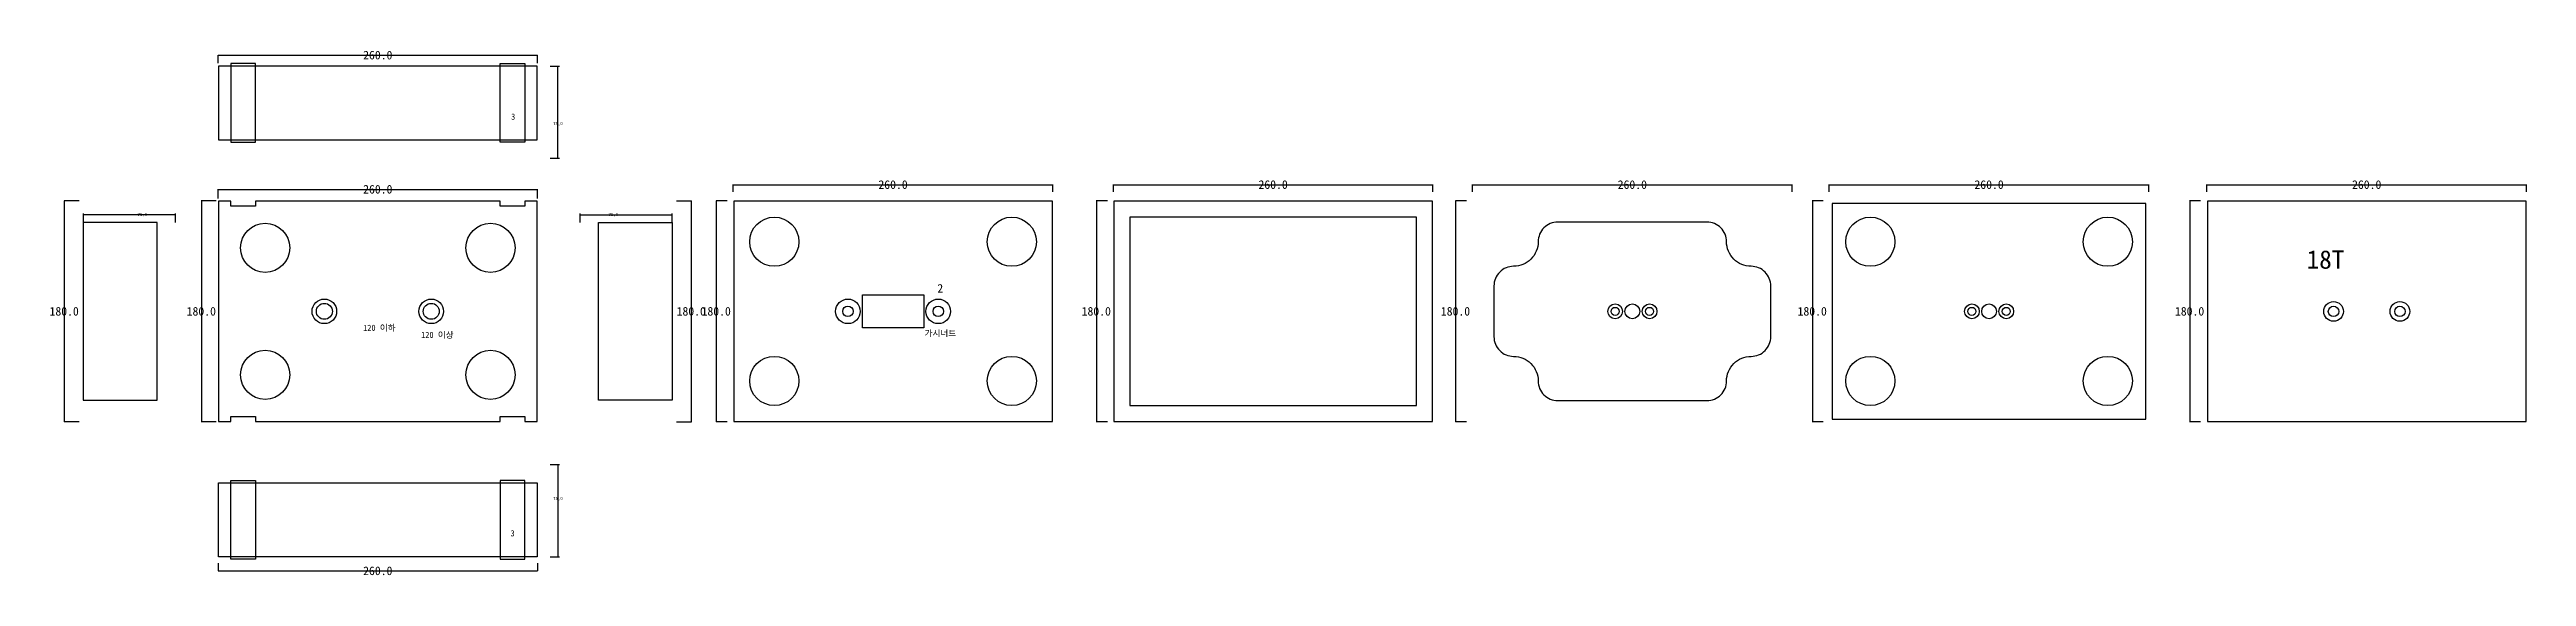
# Model space of a CAD drawing. Header units: millimetres. Extents: x 318 to 2334, y 121 to 550.
import ezdxf

# ---------------------------------------------------------------- set-up
doc = ezdxf.new("R2010")
doc.units = ezdxf.units.MM
for name, color, linetype in [('TEXT', 3, 'Continuous'), ('볼트 구멍', 7, 'Continuous'), ('치구', 7, 'Continuous'), ('치수', 7, 'Continuous')]:
    doc.layers.add(name, color=color, linetype=linetype)
doc.dimstyles.new('ISO-25', dxfattribs={"dimtxt": 2.5, "dimasz": 2.5, "dimexe": 1.25, "dimexo": 0.625, "dimtad": 1, "dimtxsty": 'Standard', "dimcen": 2.5, "dimadec": 0, "dimazin": 0, "dimtfac": 1, "dimtmove": 0, "dimatfit": 3, "dimfxl": 0, "dimarcsym": 0})
doc.dimstyles.get("Standard").update_dxf_attribs({"dimtxt": 7, "dimasz": 0.18, "dimexe": 0.18, "dimexo": 0.0625, "dimgap": 0.09, "dimtad": 0, "dimtih": 1, "dimtoh": 1, "dimdec": 1, "dimzin": 0, "dimdsep": 46, "dimtxsty": 'Standard', "dimcen": 0.09, "dimadec": 0, "dimazin": 0, "dimtfac": 1, "dimtdec": 1, "dimtofl": 0, "dimtmove": 0, "dimatfit": 3, "dimfxl": 0, "dimtolj": 1, "dimtzin": 0, "dimarcsym": 0})

# ---------------------------------------------------------------- blocks, each defined once
blk = doc.blocks.new('*D22')
at = {"color": 0, "lineweight": -2}
for p, q in [((725.9, 536.4), (733.5, 536.4)), ((732.2, 461.4), (732.2, 536.4)), ((725.9, 461.4), (733.5, 461.4))]:
    blk.add_line(p, q, dxfattribs=at)
for points in [[(732.2, 536.4), (732.6, 533.9), (731.8, 533.9)], [(732.2, 461.4), (731.8, 463.9), (732.6, 463.9)]]:
    blk.add_solid(points)
at = {"layer": 'Defpoints'}
for p in [(725.3, 536.4), (732.2, 536.4), (725.3, 461.4), (732.2, 461.4)]:
    blk.add_point(p, dxfattribs=at)
at = {"insert": (732.2, 489.3), "char_height": 2.5, "attachment_point": 5}
blk.add_mtext('75,0', dxfattribs=at)
blk = doc.blocks.new('*D23')
at = {"color": 0, "lineweight": -2}
for p, q in [((725.9, 212.1), (733.5, 212.1)), ((732.2, 212.1), (732.2, 137.1)), ((725.9, 137.1), (733.5, 137.1))]:
    blk.add_line(p, q, dxfattribs=at)
for points in [[(732.2, 212.1), (732.6, 209.6), (731.8, 209.6)], [(732.2, 137.1), (731.8, 139.6), (732.6, 139.6)]]:
    blk.add_solid(points)
at = {"layer": 'Defpoints'}
for p in [(725.3, 212.1), (732.2, 212.1), (725.3, 137.1), (732.2, 137.1)]:
    blk.add_point(p, dxfattribs=at)
at = {"insert": (732.2, 184.3), "char_height": 2.5, "attachment_point": 5}
blk.add_mtext('75,0', dxfattribs=at)
blk = doc.blocks.new('*D24')
at = {"color": 0, "lineweight": -2}
for p, q in [((455.6, 132), (455.6, 125.5)), ((455.6, 125.6), (715.6, 125.6)), ((715.6, 132), (715.6, 125.5))]:
    blk.add_line(p, q, dxfattribs=at)
for points in [[(455.6, 125.6), (455.8, 125.7), (455.8, 125.6)], [(715.6, 125.6), (715.4, 125.6), (715.4, 125.7)]]:
    blk.add_solid(points)
at = {"layer": 'Defpoints'}
for p in [(455.6, 132), (455.6, 125.6), (715.6, 132), (715.6, 125.6)]:
    blk.add_point(p, dxfattribs=at)
at = {"insert": (585.6, 125.6), "char_height": 7, "attachment_point": 5}
blk.add_mtext('260.0', dxfattribs=at)
blk = doc.blocks.new('*D25')
at = {"color": 0, "lineweight": -2}
for p, q in [((455.6, 428.7), (455.6, 436.2)), ((455.6, 436), (715.6, 436)), ((715.6, 428.7), (715.6, 436.2))]:
    blk.add_line(p, q, dxfattribs=at)
for points in [[(455.6, 436), (455.8, 436), (455.8, 436)], [(715.6, 436), (715.4, 436), (715.4, 436)]]:
    blk.add_solid(points)
at = {"layer": 'Defpoints'}
for p in [(455.6, 436), (455.6, 428.6), (715.6, 436), (715.6, 428.6)]:
    blk.add_point(p, dxfattribs=at)
at = {"insert": (585.6, 436.1), "char_height": 7, "attachment_point": 5}
blk.add_mtext('260.0', dxfattribs=at)
blk = doc.blocks.new('*D26')
at = {"color": 0, "lineweight": -2}
for p, q in [((454.1, 426.8), (441.9, 426.8)), ((442.1, 426.8), (442.1, 246.8)), ((454.1, 246.8), (441.9, 246.8))]:
    blk.add_line(p, q, dxfattribs=at)
for points in [[(442.1, 426.8), (442.1, 426.6), (442.1, 426.6)], [(442.1, 246.8), (442.1, 247), (442.1, 247)]]:
    blk.add_solid(points)
at = {"layer": 'Defpoints'}
for p in [(442.1, 426.8), (454.2, 426.8), (442.1, 246.8), (454.2, 246.8)]:
    blk.add_point(p, dxfattribs=at)
at = {"insert": (442, 336.8), "char_height": 7, "attachment_point": 5}
blk.add_mtext('180.0', dxfattribs=at)
blk = doc.blocks.new('*D27')
at = {"color": 0, "lineweight": -2}
for p, q in [((342.5, 426.8), (330.3, 426.8)), ((330.5, 426.8), (330.5, 246.8)), ((342.5, 246.8), (330.3, 246.8))]:
    blk.add_line(p, q, dxfattribs=at)
for points in [[(330.5, 426.8), (330.5, 426.6), (330.5, 426.6)], [(330.5, 246.8), (330.5, 247), (330.5, 247)]]:
    blk.add_solid(points)
at = {"layer": 'Defpoints'}
for p in [(330.5, 426.8), (342.6, 426.8), (330.5, 246.8), (342.6, 246.8)]:
    blk.add_point(p, dxfattribs=at)
at = {"insert": (330.4, 336.8), "char_height": 7, "attachment_point": 5}
blk.add_mtext('180.0', dxfattribs=at)
blk = doc.blocks.new('*D28')
at = {"color": 0, "lineweight": -2}
for p, q in [((346, 409.2), (346, 416.5)), ((421, 415.3), (346, 415.3)), ((421, 409.2), (421, 416.5))]:
    blk.add_line(p, q, dxfattribs=at)
for points in [[(346, 415.3), (348.5, 415.7), (348.5, 414.9)], [(421, 415.3), (418.5, 414.9), (418.5, 415.7)]]:
    blk.add_solid(points)
at = {"layer": 'Defpoints'}
for p in [(346, 415.3), (346, 408.6), (421, 415.3), (421, 408.6)]:
    blk.add_point(p, dxfattribs=at)
at = {"insert": (394, 415.3), "char_height": 2.5, "attachment_point": 5}
blk.add_mtext('75,0', dxfattribs=at)
blk = doc.blocks.new('*D29')
at = {"color": 0, "lineweight": -2}
for p, q in [((828.7, 426.8), (840.9, 426.8)), ((840.7, 426.8), (840.7, 246.8)), ((828.7, 246.8), (840.9, 246.8))]:
    blk.add_line(p, q, dxfattribs=at)
for points in [[(840.7, 426.8), (840.8, 426.6), (840.7, 426.6)], [(840.7, 246.8), (840.7, 247), (840.8, 247)]]:
    blk.add_solid(points)
at = {"layer": 'Defpoints'}
for p in [(828.7, 426.8), (840.7, 426.8), (828.7, 246.8), (840.7, 246.8)]:
    blk.add_point(p, dxfattribs=at)
at = {"insert": (840.7, 336.8), "char_height": 7, "attachment_point": 5}
blk.add_mtext('180.0', dxfattribs=at)
blk = doc.blocks.new('*D30')
at = {"color": 0, "lineweight": -2}
for p, q in [((870, 426.8), (861, 426.8)), ((861.1, 426.8), (861.1, 246.8)), ((870, 246.8), (861, 246.8))]:
    blk.add_line(p, q, dxfattribs=at)
for points in [[(861.1, 426.8), (861.2, 426.6), (861.1, 426.6)], [(861.1, 246.8), (861.1, 247), (861.2, 247)]]:
    blk.add_solid(points)
at = {"layer": 'Defpoints'}
for p in [(861.1, 426.8), (870, 426.8), (861.1, 246.8), (870, 246.8)]:
    blk.add_point(p, dxfattribs=at)
at = {"insert": (861, 336.8), "char_height": 7, "attachment_point": 5}
blk.add_mtext('180.0', dxfattribs=at)
blk = doc.blocks.new('*D31')
at = {"color": 0, "lineweight": -2}
for p, q in [((750.3, 409.2), (750.3, 416.5)), ((750.3, 415.3), (825.3, 415.3)), ((825.3, 409.2), (825.3, 416.5))]:
    blk.add_line(p, q, dxfattribs=at)
for points in [[(750.3, 415.3), (752.8, 415.7), (752.8, 414.9)], [(825.3, 415.3), (822.8, 414.9), (822.8, 415.7)]]:
    blk.add_solid(points)
at = {"layer": 'Defpoints'}
for p in [(750.3, 415.3), (750.3, 408.6), (825.3, 415.3), (825.3, 408.6)]:
    blk.add_point(p, dxfattribs=at)
at = {"insert": (777.3, 415.3), "char_height": 2.5, "attachment_point": 5}
blk.add_mtext('75,0', dxfattribs=at)
blk = doc.blocks.new('*D32')
at = {"color": 0, "lineweight": -2}
for p, q in [((874.9, 434), (874.9, 440)), ((874.9, 439.8), (1134.9, 439.8)), ((1134.9, 434), (1134.9, 440))]:
    blk.add_line(p, q, dxfattribs=at)
for points in [[(874.9, 439.8), (875.1, 439.8), (875.1, 439.8)], [(1134.9, 439.8), (1134.7, 439.8), (1134.7, 439.8)]]:
    blk.add_solid(points)
at = {"layer": 'Defpoints'}
for p in [(874.9, 439.8), (874.9, 433.9), (1134.9, 439.8), (1134.9, 433.9)]:
    blk.add_point(p, dxfattribs=at)
at = {"insert": (1004.9, 439.9), "char_height": 7, "attachment_point": 5}
blk.add_mtext('260.0', dxfattribs=at)
blk = doc.blocks.new('*D33')
at = {"color": 0, "lineweight": -2}
for p, q in [((455.6, 538.9), (455.6, 545.4)), ((455.6, 545.3), (715.6, 545.3)), ((715.6, 538.9), (715.6, 545.4))]:
    blk.add_line(p, q, dxfattribs=at)
for points in [[(455.6, 545.3), (455.8, 545.3), (455.8, 545.2)], [(715.6, 545.3), (715.4, 545.2), (715.4, 545.3)]]:
    blk.add_solid(points)
at = {"layer": 'Defpoints'}
for p in [(455.6, 545.3), (715.6, 545.3), (455.6, 538.9), (715.6, 538.9)]:
    blk.add_point(p, dxfattribs=at)
at = {"insert": (585.6, 545.3), "char_height": 7, "attachment_point": 5}
blk.add_mtext('260.0', dxfattribs=at)
blk = doc.blocks.new('*D34')
at = {"color": 0, "lineweight": -2}
for p, q in [((2074.1, 434), (2074.1, 440)), ((2074.1, 439.8), (2334.1, 439.8)), ((2334.1, 434), (2334.1, 440))]:
    blk.add_line(p, q, dxfattribs=at)
for points in [[(2074.1, 439.8), (2074.3, 439.8), (2074.3, 439.8)], [(2334.1, 439.8), (2333.9, 439.8), (2333.9, 439.8)]]:
    blk.add_solid(points)
at = {"layer": 'Defpoints'}
for p in [(2074.1, 439.8), (2074.1, 433.9), (2334.1, 439.8), (2334.1, 433.9)]:
    blk.add_point(p, dxfattribs=at)
at = {"insert": (2204.1, 439.9), "char_height": 7, "attachment_point": 5}
blk.add_mtext('260.0', dxfattribs=at)
blk = doc.blocks.new('*D35')
at = {"color": 0, "lineweight": -2}
for p, q in [((1476.5, 434), (1476.5, 440)), ((1476.5, 439.8), (1736.5, 439.8)), ((1736.5, 434), (1736.5, 440))]:
    blk.add_line(p, q, dxfattribs=at)
for points in [[(1476.5, 439.8), (1476.7, 439.8), (1476.7, 439.8)], [(1736.5, 439.8), (1736.3, 439.8), (1736.3, 439.8)]]:
    blk.add_solid(points)
at = {"layer": 'Defpoints'}
for p in [(1476.5, 439.8), (1476.5, 433.9), (1736.5, 439.8), (1736.5, 433.9)]:
    blk.add_point(p, dxfattribs=at)
at = {"insert": (1606.5, 439.9), "char_height": 7, "attachment_point": 5}
blk.add_mtext('260.0', dxfattribs=at)
blk = doc.blocks.new('*D36')
at = {"color": 0, "lineweight": -2}
for p, q in [((1471.6, 426.8), (1462.6, 426.8)), ((1462.7, 426.8), (1462.7, 246.8)), ((1471.6, 246.8), (1462.6, 246.8))]:
    blk.add_line(p, q, dxfattribs=at)
for points in [[(1462.7, 426.8), (1462.8, 426.6), (1462.7, 426.6)], [(1462.7, 246.8), (1462.7, 247), (1462.8, 247)]]:
    blk.add_solid(points)
at = {"layer": 'Defpoints'}
for p in [(1462.7, 426.8), (1471.6, 426.8), (1462.7, 246.8), (1471.6, 246.8)]:
    blk.add_point(p, dxfattribs=at)
at = {"insert": (1462.6, 336.8), "char_height": 7, "attachment_point": 5}
blk.add_mtext('180.0', dxfattribs=at)
blk = doc.blocks.new('*D37')
at = {"color": 0, "lineweight": -2}
for p, q in [((1179.3, 426.8), (1170.3, 426.8)), ((1170.4, 426.8), (1170.4, 246.8)), ((1179.3, 246.8), (1170.3, 246.8))]:
    blk.add_line(p, q, dxfattribs=at)
for points in [[(1170.4, 426.8), (1170.5, 426.6), (1170.4, 426.6)], [(1170.4, 246.8), (1170.4, 247), (1170.5, 247)]]:
    blk.add_solid(points)
at = {"layer": 'Defpoints'}
for p in [(1170.4, 426.8), (1179.3, 426.8), (1170.4, 246.8), (1179.3, 246.8)]:
    blk.add_point(p, dxfattribs=at)
at = {"insert": (1170.3, 336.8), "char_height": 7, "attachment_point": 5}
blk.add_mtext('180.0', dxfattribs=at)
blk = doc.blocks.new('*D38')
at = {"color": 0, "lineweight": -2}
for p, q in [((1184.2, 434), (1184.2, 440)), ((1184.2, 439.8), (1444.2, 439.8)), ((1444.2, 434), (1444.2, 440))]:
    blk.add_line(p, q, dxfattribs=at)
for points in [[(1184.2, 439.8), (1184.4, 439.8), (1184.4, 439.8)], [(1444.2, 439.8), (1444, 439.8), (1444, 439.8)]]:
    blk.add_solid(points)
at = {"layer": 'Defpoints'}
for p in [(1184.2, 439.8), (1184.2, 433.9), (1444.2, 439.8), (1444.2, 433.9)]:
    blk.add_point(p, dxfattribs=at)
at = {"insert": (1314.2, 439.9), "char_height": 7, "attachment_point": 5}
blk.add_mtext('260.0', dxfattribs=at)
blk = doc.blocks.new('*D39')
at = {"color": 0, "lineweight": -2}
for p, q in [((2068.9, 426.8), (2059.9, 426.8)), ((2060.1, 426.8), (2060.1, 246.8)), ((2068.9, 246.8), (2059.9, 246.8))]:
    blk.add_line(p, q, dxfattribs=at)
for points in [[(2060.1, 426.8), (2060.1, 426.6), (2060.1, 426.6)], [(2060.1, 246.8), (2060.1, 247), (2060.1, 247)]]:
    blk.add_solid(points)
at = {"layer": 'Defpoints'}
for p in [(2060.1, 426.8), (2069, 426.8), (2060.1, 246.8), (2069, 246.8)]:
    blk.add_point(p, dxfattribs=at)
at = {"insert": (2060, 336.8), "char_height": 7, "attachment_point": 5}
blk.add_mtext('180.0', dxfattribs=at)
blk = doc.blocks.new('*D40')
at = {"color": 0, "lineweight": -2}
for p, q in [((1761.9, 426.8), (1752.9, 426.8)), ((1753, 426.8), (1753, 246.8)), ((1761.9, 246.8), (1752.9, 246.8))]:
    blk.add_line(p, q, dxfattribs=at)
for points in [[(1753, 426.8), (1753.1, 426.6), (1753, 426.6)], [(1753, 246.8), (1753, 247), (1753.1, 247)]]:
    blk.add_solid(points)
at = {"layer": 'Defpoints'}
for p in [(1753, 426.8), (1761.9, 426.8), (1753, 246.8), (1761.9, 246.8)]:
    blk.add_point(p, dxfattribs=at)
at = {"insert": (1752.9, 336.8), "char_height": 7, "attachment_point": 5}
blk.add_mtext('180.0', dxfattribs=at)
blk = doc.blocks.new('*D41')
at = {"color": 0, "lineweight": -2}
for p, q in [((1766.8, 434), (1766.8, 440)), ((1766.8, 439.8), (2026.8, 439.8)), ((2026.8, 434), (2026.8, 440))]:
    blk.add_line(p, q, dxfattribs=at)
for points in [[(1766.8, 439.8), (1767, 439.8), (1767, 439.8)], [(2026.8, 439.8), (2026.6, 439.8), (2026.6, 439.8)]]:
    blk.add_solid(points)
at = {"layer": 'Defpoints'}
for p in [(1766.8, 439.8), (1766.8, 433.9), (2026.8, 439.8), (2026.8, 433.9)]:
    blk.add_point(p, dxfattribs=at)
at = {"insert": (1896.8, 439.9), "char_height": 7, "attachment_point": 5}
blk.add_mtext('260.0', dxfattribs=at)

msp = doc.modelspace()

# ---------------------------------------------------------------- linework, layer by layer
at = {"layer": '볼트 구멍', "color": 3}
msp.add_lwpolyline([(1029.93, 323.3), (979.93, 323.3), (979.93, 350.3), (1029.93, 350.3)], close=True, dxfattribs=at)
at = {"layer": '볼트 구멍', "color": 2}
for centre in [(542.13, 336.8), (629.13, 336.8)]:
    msp.add_circle(centre, 10, dxfattribs=at)
at = {"layer": '볼트 구멍', "color": 3}
for centre, radius in [((542.13, 336.8), 6.5), ((629.13, 336.8), 6.5), ((1606.53, 336.8), 6), ((1896.83, 336.8), 6), ((968.18, 336.8), 4.25), ((1041.68, 336.8), 4.25), ((1592.53, 336.8), 3.25), ((1620.53, 336.8), 3.25), ((1882.83, 336.8), 3.25), ((1910.83, 336.8), 3.25), ((2177.13, 336.73), 4.25), ((2231.13, 336.73), 4.25)]:
    msp.add_circle(centre, radius, dxfattribs=at)
at = {"layer": '볼트 구멍', "color": 1}
for centre in [(968.18, 336.8), (1041.68, 336.8)]:
    msp.add_circle(centre, 10, dxfattribs=at)
at = {"layer": '볼트 구멍', "color": 6}
for centre, radius in [((1592.53, 336.8), 6), ((1620.53, 336.8), 6), ((1882.83, 336.8), 6), ((1910.83, 336.8), 6), ((2177.13, 336.73), 8), ((2231.13, 336.73), 8)]:
    msp.add_circle(centre, radius, dxfattribs=at)
at = {"layer": '치구'}
for points in [[(455.98, 476.45), (715.28, 476.45), (715.28, 536.45), (455.98, 536.45)], [(455.98, 247.15), (465.98, 247.15), (465.98, 251.15), (485.98, 251.15), (485.98, 247.15), (685.28, 247.15), (685.28, 251.15), (705.28, 251.15), (705.28, 247.15), (715.28, 247.15), (715.28, 426.45), (705.28, 426.45), (705.28, 422.45), (685.28, 422.45), (685.28, 426.45), (485.98, 426.45), (485.98, 422.45), (465.98, 422.45), (465.98, 426.45), (455.98, 426.45)], [(875.28, 426.45), (875.28, 247.15), (1134.58, 247.15), (1134.58, 426.45)], [(1184.58, 426.45), (1184.58, 247.15), (1443.88, 247.15), (1443.88, 426.45)], [(1769.18, 424.45), (1769.18, 249.15), (2024.48, 249.15), (2024.48, 424.45)], [(2074.48, 426.45), (2074.48, 247.15), (2333.78, 247.15), (2333.78, 426.45)], [(405.98, 409.05), (345.98, 409.05), (345.98, 264.55), (405.98, 264.55)], [(765.28, 409.05), (825.28, 409.05), (825.28, 264.55), (765.28, 264.55)], [(1197.58, 413.45), (1197.58, 260.15), (1430.88, 260.15), (1430.88, 413.45)], [(455.98, 197.15), (715.28, 197.15), (715.28, 137.15), (455.98, 137.15)]]:
    msp.add_lwpolyline(points, close=True, dxfattribs=at)
at = {"layer": '치구', "color": 1}
for points in [[(465.98, 474.45), (485.98, 474.45), (485.98, 538.44), (465.98, 538.44)], [(705.28, 474.45), (685.28, 474.45), (685.28, 538.44), (705.28, 538.44)], [(465.98, 199.15), (485.98, 199.15), (485.98, 135.15), (465.98, 135.15)], [(705.28, 199.15), (685.28, 199.15), (685.28, 135.15), (705.28, 135.15)]]:
    msp.add_lwpolyline(points, close=True, dxfattribs=at)
at = {"layer": '치구'}
msp.add_lwpolyline([(1493.88, 316.15, 0.4142136), (1509.88, 300.15, -0.4142136), (1529.88, 280.15, 0.4142136), (1545.88, 264.15), (1667.18, 264.15, 0.4142136), (1683.18, 280.15, -0.4142136), (1703.18, 300.15, 0.4142136), (1719.18, 316.15), (1719.18, 357.45, 0.4142136), (1703.18, 373.45, -0.4142136), (1683.18, 393.45, 0.4142136), (1667.18, 409.45), (1545.88, 409.45, 0.4142136), (1529.88, 393.45, -0.4142136), (1509.88, 373.45, 0.4142136), (1493.88, 357.45)], format="xyb", close=True, dxfattribs=at)
for centre in [(493.98, 388.45), (677.28, 388.45), (908.28, 393.45), (1101.58, 393.45), (1800.18, 393.45), (1993.48, 393.45), (493.98, 285.15), (677.28, 285.15), (908.28, 280.15), (1101.58, 280.15), (1800.18, 280.15), (1993.48, 280.15)]:
    msp.add_circle(centre, 20, dxfattribs=at)

# ---------------------------------------------------------------- texts
at = {"layer": 'TEXT', "color": 1}
for s, height, p in [('3', 5, (694.09, 492.75)), ('18T', 15, (2155.29, 371.49)), ('3', 5, (693.62, 153.68))]:
    msp.add_text(s, height=height, dxfattribs=at).set_placement(p)
at = {"layer": '볼트 구멍', "color": 1}
for s, height, p in [('2', 7, (1040.95, 352.04)), ('120 이하', 5, (573.65, 320.91)), ('가시너트', 5, (1030.53, 316.49))]:
    msp.add_text(s, height=height, dxfattribs=at).set_placement(p)
at = {"layer": '볼트 구멍', "color": 6}
msp.add_text('120 이상', height=5, dxfattribs=at).set_placement((620.83, 315.15))

# ---------------------------------------------------------------- dimensions: what is measured, and where the dimension line sits
at = {"layer": '치수', "color": 4, "linetype": 'Continuous'}
for base, p1, p2, picture, middle in [((715.63, 545.27), (455.63, 538.87), (715.63, 538.87), '*D33', (585.63, 545.27)), ((715.63, 125.64), (455.63, 132.03), (715.63, 132.03), '*D24', (585.63, 125.64))]:
    dim = msp.add_linear_dim(base=base, p1=p1, p2=p2, dimstyle='Standard', override={"dimtxt": 5}, dxfattribs=at)
    dim.commit()
    dim.dimension.update_dxf_attribs({"geometry": picture, "text_midpoint": middle, "dimtype": 128})
at = {"layer": '치수', "color": 4}
for base, p1, p2, angle, picture, middle in [((732.2, 536.45), (725.31, 461.45), (725.31, 536.45), 90, '*D22', (732.2, 489.3)), ((345.98, 415.27), (420.98, 408.56), (345.98, 408.56), 180, '*D28', (393.98, 415.27)), ((732.2, 137.15), (725.31, 212.15), (725.31, 137.15), 270, '*D23', (732.2, 184.29))]:
    dim = msp.add_linear_dim(base=base, p1=p1, p2=p2, angle=angle, dimstyle='ISO-25', override={"dimtxt": 5, "dimdec": 1, "dimzin": 0, "dimtdec": 1}, dxfattribs=at)
    dim.commit()
    dim.dimension.update_dxf_attribs({"geometry": picture, "text_midpoint": middle, "dimtype": 128})
at = {"layer": '치수', "color": 4, "linetype": 'Continuous'}
for base, p1, p2, picture, middle in [((1134.93, 439.79), (874.93, 433.9), (1134.93, 433.9), '*D32', (1004.93, 439.88)), ((1444.23, 439.79), (1184.23, 433.9), (1444.23, 433.9), '*D38', (1314.23, 439.88)), ((1736.53, 439.79), (1476.53, 433.9), (1736.53, 433.9), '*D35', (1606.53, 439.88)), ((2026.83, 439.79), (1766.83, 433.9), (2026.83, 433.9), '*D41', (1896.83, 439.88)), ((2334.13, 439.79), (2074.13, 433.9), (2334.13, 433.9), '*D34', (2204.13, 439.88)), ((715.63, 436.02), (455.63, 428.62), (715.63, 428.62), '*D25', (585.63, 436.11))]:
    dim = msp.add_linear_dim(base=base, p1=p1, p2=p2, dimstyle='Standard', override={"dimtxt": 5}, dxfattribs=at)
    dim.commit()
    dim.dimension.update_dxf_attribs({"geometry": picture, "text_midpoint": middle})
for base, p1, p2, picture, middle in [((330.51, 246.8), (342.58, 426.8), (342.58, 246.8), '*D27', (330.42, 336.8)), ((442.1, 246.8), (454.17, 426.8), (454.17, 246.8), '*D26', (442.01, 336.8)), ((840.74, 246.8), (828.68, 426.8), (828.68, 246.8), '*D29', (840.65, 336.8)), ((861.13, 246.8), (870.04, 426.8), (870.04, 246.8), '*D30', (861.04, 336.8)), ((1170.43, 246.8), (1179.34, 426.8), (1179.34, 246.8), '*D37', (1170.34, 336.8)), ((1462.73, 246.8), (1471.64, 426.8), (1471.64, 246.8), '*D36', (1462.64, 336.8)), ((1753.03, 246.8), (1761.94, 426.8), (1761.94, 246.8), '*D40', (1752.94, 336.8)), ((2060.08, 246.8), (2068.99, 426.8), (2068.99, 246.8), '*D39', (2059.99, 336.8))]:
    dim = msp.add_linear_dim(base=base, p1=p1, p2=p2, angle=90, dimstyle='Standard', override={"dimtxt": 5}, dxfattribs=at)
    dim.commit()
    dim.dimension.update_dxf_attribs({"geometry": picture, "text_midpoint": middle})
at = {"layer": '치수', "color": 4}
dim = msp.add_linear_dim(base=(825.28, 415.27), p1=(750.28, 408.56), p2=(825.28, 408.56), dimstyle='ISO-25', override={"dimtxt": 5, "dimdec": 1, "dimzin": 0, "dimtdec": 1}, dxfattribs=at)
dim.commit()
dim.dimension.update_dxf_attribs({"geometry": '*D31', "text_midpoint": (777.28, 415.27), "dimtype": 128})

doc.saveas('drawing.dxf')
